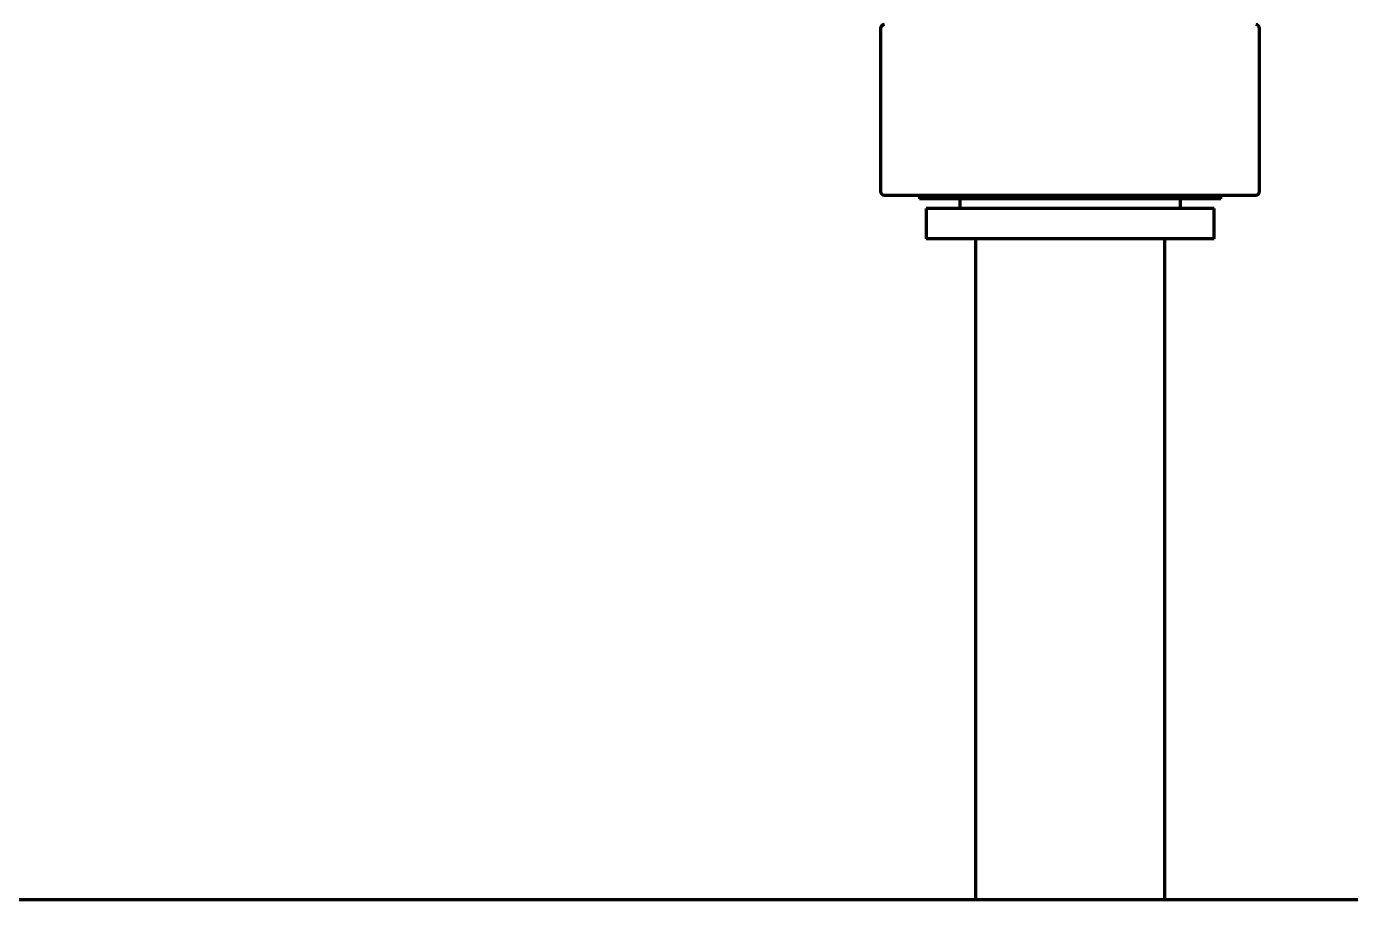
# Model space of a CAD drawing. Header units: inches. Extents: x -3055 to 7244, y 299 to 5591.
# Drawn here: x 3023 to 3092.8, y 1555.9 to 1602 of the extents above; entities that cross this region are included whole.
import ezdxf

# ---------------------------------------------------------------- set-up
doc = ezdxf.new("R2010")
doc.units = ezdxf.units.IN

msp = doc.modelspace()

# ---------------------------------------------------------------- linework, layer by layer
at = {"linetype": 'Continuous', "lineweight": 70}
for p, q in [((3068.019, 1601.886), (3068.019, 1593.286)), ((3088.019, 1593.286), (3088.019, 1601.886)), ((3068.219, 1593.086), (3087.819, 1593.086)), ((3070.069, 1593.086), (3070.069, 1592.886)), ((3085.969, 1592.886), (3085.969, 1593.086)), ((3085.969, 1592.886), (3070.069, 1592.886)), ((3085.619, 1592.386), (3070.419, 1592.386)), ((3070.419, 1592.386), (3070.419, 1590.786)), ((3072.194, 1592.886), (3072.194, 1592.386)), ((3083.844, 1592.386), (3083.844, 1592.886)), ((3085.619, 1590.786), (3085.619, 1592.386)), ((3085.619, 1590.786), (3070.419, 1590.786)), ((3073.019, 1590.786), (3073.019, 1555.925)), ((3083.019, 1555.925), (3083.019, 1590.786)), ((2803.618, 1555.925), (3466.659, 1555.925))]:
    msp.add_line(p, q, dxfattribs=at)
for centre, start, end in [((3068.219, 1601.886), 90, 180), ((3087.819, 1601.886), 0, 90), ((3068.219, 1593.286), 180, 270), ((3087.819, 1593.286), 270, 0)]:
    msp.add_arc(centre, 0.2, start, end, dxfattribs=at)

doc.saveas('drawing.dxf')
